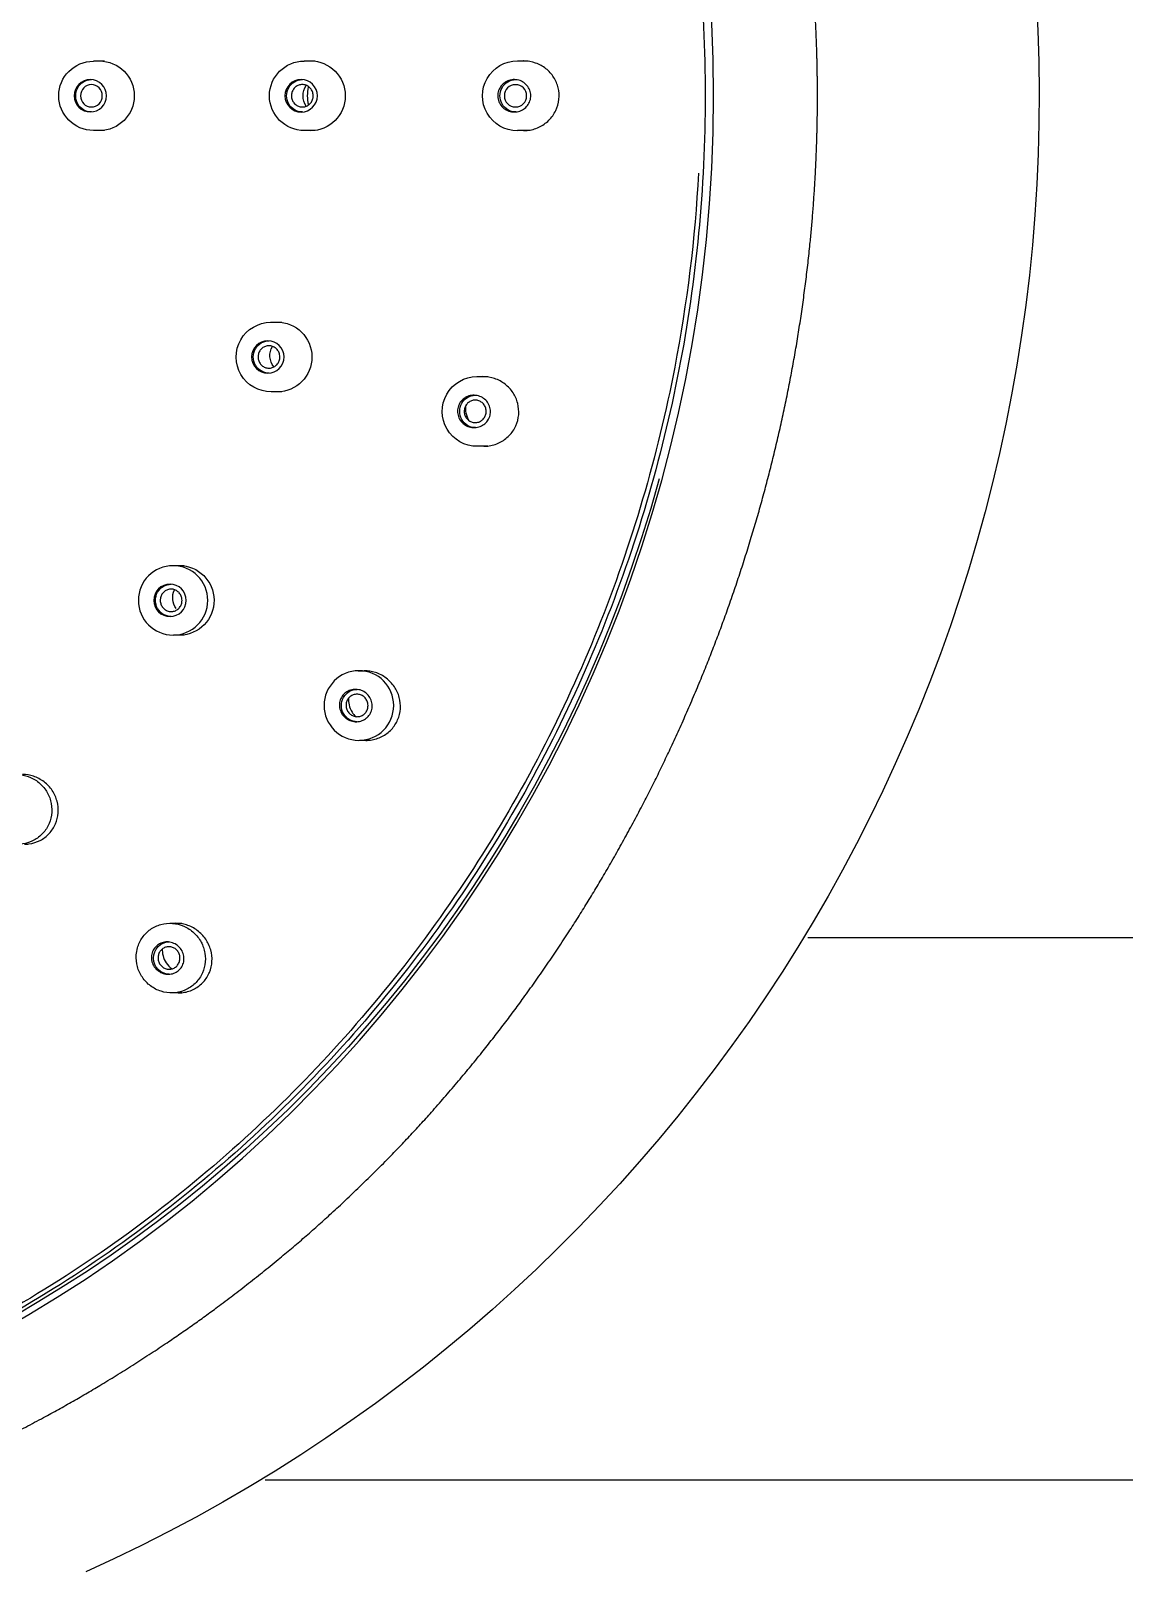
# Model space of a CAD drawing. Header units: centimetres. Extents: x -1797 to 2001, y -8788 to 1856.
# Drawn here: x -1283.68 to -1279.29, y -54.6 to -48.41 of the extents above; entities that cross this region are included whole.
import ezdxf

# ---------------------------------------------------------------- set-up
doc = ezdxf.new("R2010")
doc.units = ezdxf.units.CM
doc.header["$LTSCALE"] = 100
doc.header["$MEASUREMENT"] = 0
doc.layers.add('ID_Furniture-Fixed_02', color=145, linetype='Continuous')
doc.layers.add('WALL-03', color=2, linetype='Continuous')

# ---------------------------------------------------------------- blocks, each defined once
blk = doc.blocks.new('A$C5f37530c')
at = {"layer": 'ID_Furniture-Fixed_02'}
for p, q in [((-64.6126, -167.9881), (-64.6126, -168.0334)), ((-64.3326, -168.0334), (-64.3326, -167.9881)), ((-62.5851, -168.3067), (-62.5851, -168.3525)), ((-62.3051, -168.3525), (-62.3051, -168.31)), ((-61.1478, -168.2961), (-61.1478, -168.3433)), ((-60.8678, -168.3433), (-60.8678, -168.3024)), ((-63.5631, -168.7005), (-63.5631, -168.7455)), ((-63.2831, -168.7455), (-63.2831, -168.7023)), ((-58.91, -199.672), (-58.91, -168.6783)), ((-64.6126, -168.8353), (-64.6126, -168.8796)), ((-64.3326, -168.8796), (-64.3326, -168.8353)), ((-62.1626, -169.0528), (-62.1626, -169.0988)), ((-61.8826, -169.0988), (-61.8826, -169.0573)), ((-63.3444, -169.5288), (-63.3444, -169.5738)), ((-63.0644, -169.5738), (-63.0644, -169.5312)), ((-64.6126, -169.6918), (-64.6126, -169.7358)), ((-64.3326, -169.7358), (-64.3326, -169.6918)), ((-61.09, -170.8587), (-61.09, -199.672))]:
    blk.add_line(p, q, dxfattribs=at)
for centre, radius in [((-64.4726, -167.9759), 0.0649), ((-62.4451, -168.3084), 0.1393), ((-62.4451, -168.2961), 0.0651), ((-63.4231, -168.6892), 0.0652), ((-64.4726, -168.8231), 0.0653), ((-62.0226, -169.055), 0.1399), ((-64.4726, -169.6844), 0.0446)]:
    blk.add_circle(centre, radius, dxfattribs=at)
for centre, radius, start, end in [((-64.4673, -165.2906), 6.498, 199.51978, 335.76819), ((-64.4726, -167.9882), 0.1391, 0.00198, 179.94587), ((-64.4726, -168.0125), 0.1399, 179.98445, 180), ((-64.4726, -168.0125), 0.1399, 180, 359.96521), ((-62.4451, -168.3329), 0.1402, 178.9166, 180), ((-62.4451, -168.3329), 0.1402, 180, 358.8905), ((-62.4561, -168.3803), 0.0734, 53.49968, 115.65856), ((-63.4231, -168.7015), 0.1395, 359.61389, 179.63855), ((-64.4726, -168.8354), 0.1396, 359.98255, 179.96613), ((-63.4288, -168.7712), 0.0736, 51.68772, 120.2663), ((-63.4231, -168.7259), 0.1405, 179.43828, 180), ((-63.4231, -168.7259), 0.1405, 180, 359.38136), ((-64.4726, -168.9044), 0.0736, 55.79685, 124.52268), ((-64.4726, -168.8598), 0.1406, 180.01575, 359.93717), ((-63.2044, -169.53), 0.1401, 359.46039, 179.54697), ((-63.2157, -169.5797), 0.095, 58.59831, 99.04634), ((-64.4726, -169.6918), 0.1402, 359.95825, 179.9926)]:
    blk.add_arc(centre, radius, start, end, dxfattribs=at)
for centre, major_axis in [((-64.4726, -165.0029), (5.645, 0)), ((-64.4726, -167.9802), (0.045, 0))]:
    blk.add_ellipse(centre, major_axis=major_axis, ratio=0.970296, dxfattribs=at)
for centre, major_axis, start_param, end_param in [((-64.4726, -165.0302), (-5.6075, 0), 1.84886, 3.211658), ((-64.4726, -167.9802), (0.065, 0), 0, 3.141593), ((-62.4451, -168.3008), (0.065, 0), 0, 3.141593), ((-61.0078, -168.2926), (-0.065, 0), 3.141593, 6.283185), ((-63.4231, -168.6939), (0.065, 0), 0, 3.141593), ((-64.4726, -168.8279), (0.065, 0), 0, 3.141593), ((-64.4726, -169.0297), (-0.1861, 0), 4.525964, 4.903216), ((-64.4726, -169.0272), (0.1836, 0), 1.374727, 1.763072), ((-62.0226, -169.0481), (0.065, 0), 0, 3.141593), ((-63.2044, -169.5231), (0.065, 0), 0, 3.141593), ((-64.4726, -169.6851), (0.065, 0), 0, 3.141593)]:
    blk.add_ellipse(centre, major_axis=major_axis, ratio=0.970296, start_param=start_param, end_param=end_param, dxfattribs=at)
for points, degree, knots in [([(-64.4726, -170.4466), (-64.843, -170.4466), (-65.2071, -170.4115), (-65.7445, -170.3081), (-65.9221, -170.2651), (-66.2743, -170.1616), (-66.4493, -170.1009), (-66.9585, -169.8961), (-67.2805, -169.7289), (-67.8898, -169.334), (-68.1783, -169.1041), (-68.6955, -168.6022), (-68.9276, -168.3285), (-69.2349, -167.8827), (-69.3304, -167.7283), (-69.5033, -167.4143), (-69.5814, -167.254), (-69.7911, -166.7631), (-69.8987, -166.4203), (-70.0427, -165.718), (-70.0783, -165.3649), (-70.0787, -164.6555), (-70.0423, -164.2953), (-69.8993, -163.5979), (-69.7936, -163.2589), (-69.5831, -162.765), (-69.5038, -162.602), (-69.3302, -162.2867), (-69.236, -162.1343), (-68.9317, -161.692), (-68.7001, -161.4171), (-68.1771, -160.9091), (-67.8934, -160.6836), (-67.4381, -160.3882), (-67.2813, -160.2968), (-66.9571, -160.1285), (-66.789, -160.0513), (-66.2795, -159.8463), (-65.9301, -159.7434), (-65.212, -159.6039), (-64.8404, -159.5681), (-64.1088, -159.5678), (-63.7452, -159.6023), (-63.2032, -159.7065), (-63.023, -159.7503), (-62.6716, -159.8537), (-62.4994, -159.9134), (-61.9933, -160.1164), (-61.668, -160.2844), (-61.0538, -160.6819), (-60.7712, -160.9069), (-60.2539, -161.4079), (-60.017, -161.6875), (-59.6092, -162.2792), (-59.4368, -162.5916), (-59.2255, -163.0848), (-59.1628, -163.2544), (-59.0556, -163.5964), (-59.011, -163.7688), (-58.9037, -164.2902), (-58.8672, -164.6431), (-58.8664, -165.3604), (-58.9025, -165.7155), (-59.0088, -166.237), (-59.053, -166.4093), (-59.1592, -166.7507), (-59.2216, -166.9207), (-59.4325, -167.4156), (-59.6045, -167.7281), (-60.0104, -168.319), (-60.247, -168.5991), (-60.7641, -169.1017), (-61.0461, -169.3271), (-61.5046, -169.6255), (-61.664, -169.7185), (-61.9879, -169.8868), (-62.1532, -169.9628), (-62.6589, -170.1667), (-63.0104, -170.271), (-63.7358, -170.4115), (-64.1023, -170.4466), (-64.4726, -170.4466)], 3, [0, 0, 0, 0, 0.03125, 0.03125, 0.046875, 0.046875, 0.0625, 0.0625, 0.09375, 0.09375, 0.125, 0.125, 0.15625, 0.15625, 0.171875, 0.171875, 0.1875, 0.1875, 0.21875, 0.21875, 0.25, 0.25, 0.28125, 0.28125, 0.3125, 0.3125, 0.328125, 0.328125, 0.34375, 0.34375, 0.375, 0.375, 0.40625, 0.40625, 0.421875, 0.421875, 0.4375, 0.4375, 0.46875, 0.46875, 0.5, 0.5, 0.53125, 0.53125, 0.546875, 0.546875, 0.5625, 0.5625, 0.59375, 0.59375, 0.625, 0.625, 0.65625, 0.65625, 0.6875, 0.6875, 0.703125, 0.703125, 0.71875, 0.71875, 0.75, 0.75, 0.78125, 0.78125, 0.796875, 0.796875, 0.8125, 0.8125, 0.84375, 0.84375, 0.875, 0.875, 0.90625, 0.90625, 0.921875, 0.921875, 0.9375, 0.9375, 0.96875, 0.96875, 1, 1, 1, 1]), ([(-64.1622, -170.4197), (-63.8992, -170.4056), (-63.6394, -170.3736), (-63.2041, -170.2898), (-63.0269, -170.2469), (-62.6756, -170.1437), (-62.501, -170.0831), (-61.9932, -169.8789), (-61.6721, -169.7122), (-61.0643, -169.3182), (-60.7765, -169.0889), (-60.2607, -168.5883), (-60.0292, -168.3153), (-59.7226, -167.8707), (-59.6275, -167.7167), (-59.455, -167.4036), (-59.377, -167.2436), (-59.1679, -166.754), (-59.0606, -166.4121), (-58.917, -165.7116), (-58.8815, -165.3594), (-58.8811, -164.6518), (-58.9174, -164.2926), (-59.0599, -163.597), (-59.1655, -163.2589), (-59.3754, -162.7662), (-59.4545, -162.6036), (-59.6276, -162.2892), (-59.7216, -162.1371), (-60.0251, -161.696), (-60.2561, -161.4218), (-60.7777, -160.9151), (-61.0607, -160.6903), (-61.5148, -160.3956), (-61.6713, -160.3045), (-61.9946, -160.1365), (-62.1622, -160.0595), (-62.6704, -159.8551), (-63.0189, -159.7524), (-63.7352, -159.6133), (-64.1058, -159.5776), (-64.8355, -159.5774), (-65.1982, -159.6117), (-65.7387, -159.7157), (-65.9185, -159.7593), (-66.269, -159.8624), (-66.4407, -159.922), (-66.9455, -160.1245), (-67.27, -160.292), (-67.8827, -160.6885), (-68.1644, -160.9129), (-68.6805, -161.4127), (-68.9168, -161.6915), (-69.3235, -162.2817), (-69.4955, -162.5933), (-69.7062, -163.0852), (-69.7687, -163.2543), (-69.8757, -163.5955), (-69.9201, -163.7675), (-70.0271, -164.2875), (-70.0636, -164.6395), (-70.0643, -165.3549), (-70.0284, -165.7091), (-69.9223, -166.2293), (-69.8783, -166.4011), (-69.7723, -166.7417), (-69.7101, -166.9112), (-69.4998, -167.4048), (-69.3282, -167.7165), (-68.9233, -168.3058), (-68.6874, -168.5853), (-68.1715, -169.0865), (-67.8903, -169.3114), (-67.4329, -169.609), (-67.274, -169.7017), (-66.951, -169.8697), (-66.7861, -169.9455), (-66.3349, -170.1274), (-66.0417, -170.2191), (-65.7403, -170.2871)], 3, [0.0087958, 0.0087958, 0.0087958, 0.0087958, 0.03125, 0.03125, 0.046875, 0.046875, 0.0625, 0.0625, 0.09375, 0.09375, 0.125, 0.125, 0.15625, 0.15625, 0.171875, 0.171875, 0.1875, 0.1875, 0.21875, 0.21875, 0.25, 0.25, 0.28125, 0.28125, 0.3125, 0.3125, 0.328125, 0.328125, 0.34375, 0.34375, 0.375, 0.375, 0.40625, 0.40625, 0.421875, 0.421875, 0.4375, 0.4375, 0.46875, 0.46875, 0.5, 0.5, 0.53125, 0.53125, 0.546875, 0.546875, 0.5625, 0.5625, 0.59375, 0.59375, 0.625, 0.625, 0.65625, 0.65625, 0.6875, 0.6875, 0.703125, 0.703125, 0.71875, 0.71875, 0.75, 0.75, 0.78125, 0.78125, 0.796875, 0.796875, 0.8125, 0.8125, 0.84375, 0.84375, 0.875, 0.875, 0.90625, 0.90625, 0.921875, 0.921875, 0.9375, 0.9375, 0.9638021, 0.9638021, 0.9638021, 0.9638021]), ([(-64.4726, -170.8977), (-64.5321, -170.8977), (-64.6506, -170.8962), (-64.8278, -170.8894), (-65.0607, -170.8722), (-65.3539, -170.8357), (-65.6428, -170.7861), (-65.9346, -170.7211), (-66.2133, -170.6455), (-66.4993, -170.5533), (-66.7408, -170.4626), (-66.9613, -170.3701), (-67.1472, -170.2834), (-67.3015, -170.2066), (-67.4347, -170.136), (-67.5603, -170.0658), (-67.6884, -169.9898), (-67.8073, -169.9157), (-67.9317, -169.8338), (-68.0531, -169.7497), (-68.1706, -169.6636), (-68.2831, -169.5775), (-68.4013, -169.4816), (-68.5094, -169.3896), (-68.62, -169.2903), (-68.7205, -169.1954), (-68.8223, -169.0944), (-68.9268, -168.9853), (-69.0226, -168.8794), (-69.116, -168.7716), (-69.213, -168.653), (-69.2994, -168.5418), (-69.3877, -168.4223), (-69.464, -168.313), (-69.5433, -168.1952), (-69.6259, -168.0632), (-69.6959, -167.9469), (-69.7685, -167.8169), (-69.8511, -167.6641), (-69.9432, -167.473), (-70.0266, -167.2921), (-70.1324, -167.0236), (-70.2173, -166.7798), (-70.3069, -166.4674), (-70.3625, -166.2298), (-70.4224, -165.9135), (-70.4539, -165.6563), (-70.4808, -165.3526), (-70.4853, -165.0711), (-70.4807, -164.8109), (-70.4628, -164.5861), (-70.4449, -164.4267), (-70.4314, -164.3263), (-70.4251, -164.2829)], 5, [0, 0, 0, 0, 0, 0, 0.0078125, 0.015625, 0.0234375, 0.03125, 0.0390625, 0.046875, 0.0546875, 0.0625, 0.0703125, 0.0742188, 0.078125, 0.0820313, 0.0859375, 0.0898437, 0.09375, 0.0976562, 0.1015625, 0.1054688, 0.109375, 0.1132812, 0.1171875, 0.1210937, 0.125, 0.1289063, 0.1328125, 0.1367187, 0.140625, 0.1445312, 0.1484375, 0.1523438, 0.15625, 0.1601562, 0.1640625, 0.1679687, 0.171875, 0.1757813, 0.1796875, 0.1875, 0.1953125, 0.203125, 0.2109375, 0.21875, 0.2265625, 0.234375, 0.2421875, 0.25, 0.2578125, 0.265625, 0.2716116, 0.2716116, 0.2716116, 0.2716116, 0.2716116, 0.2716116]), ([(-58.5202, -164.2829), (-58.5139, -164.3263), (-58.5003, -164.4267), (-58.4824, -164.5861), (-58.4646, -164.8109), (-58.4599, -165.071), (-58.4644, -165.3528), (-58.4913, -165.656), (-58.523, -165.9139), (-58.5827, -166.2292), (-58.6385, -166.4685), (-58.7277, -166.7782), (-58.8134, -167.0261), (-58.9297, -167.3179), (-59.0341, -167.5451), (-59.1789, -167.8286), (-59.3157, -168.0619), (-59.484, -168.3228), (-59.6347, -168.5306), (-59.8307, -168.7787), (-60.0139, -168.9836), (-60.2276, -169.2027), (-60.4258, -169.3837), (-60.6641, -169.583), (-60.8858, -169.7478), (-61.1404, -169.9208), (-61.3767, -170.0635), (-61.6459, -170.211), (-61.8992, -170.333), (-62.1785, -170.4535), (-62.4454, -170.5527), (-62.7323, -170.6459), (-63.0104, -170.7208), (-63.3026, -170.7863), (-63.5912, -170.8356), (-63.8847, -170.8723), (-64.1174, -170.8893), (-64.2947, -170.8963), (-64.4131, -170.8977), (-64.4726, -170.8977)], 5, [0.7283886, 0.7283886, 0.7283886, 0.7283886, 0.7283886, 0.7283886, 0.734375, 0.7421875, 0.75, 0.7578125, 0.765625, 0.7734375, 0.78125, 0.7890625, 0.796875, 0.8046875, 0.8125, 0.8203125, 0.828125, 0.8359375, 0.84375, 0.8515625, 0.859375, 0.8671875, 0.875, 0.8828125, 0.890625, 0.8984375, 0.90625, 0.9140625, 0.921875, 0.9296875, 0.9375, 0.9453125, 0.953125, 0.9609375, 0.96875, 0.9765625, 0.984375, 0.9921875, 1, 1, 1, 1, 1, 1]), ([(-61.6145, -167.5449), (-61.5989, -167.5441), (-61.5828, -167.546), (-61.5677, -167.5505), (-61.5526, -167.5549), (-61.538, -167.5619), (-61.5252, -167.571), (-61.5123, -167.5801), (-61.5008, -167.5915), (-61.4916, -167.6042), (-61.4824, -167.617), (-61.4753, -167.6315), (-61.4709, -167.6465), (-61.4665, -167.6615), (-61.4647, -167.6775), (-61.4655, -167.693), (-61.4664, -167.7084), (-61.47, -167.7239), (-61.476, -167.7382), (-61.482, -167.7523), (-61.4906, -167.7656), (-61.5011, -167.777), (-61.5115, -167.7883), (-61.5241, -167.7979), (-61.5377, -167.8051), (-61.5514, -167.8123), (-61.5665, -167.8173), (-61.5819, -167.8196), (-61.5972, -167.8219), (-61.6133, -167.8216), (-61.6286, -167.8188), (-61.6441, -167.816), (-61.6593, -167.8105), (-61.673, -167.8028), (-61.6867, -167.7951), (-61.6993, -167.7849), (-61.7098, -167.7732), (-61.7203, -167.7614), (-61.7288, -167.7477), (-61.7348, -167.7332), (-61.7408, -167.7188), (-61.7443, -167.7031), (-61.7451, -167.6875), (-61.7459, -167.672), (-61.744, -167.6562), (-61.7395, -167.6414), (-61.7351, -167.6266), (-61.728, -167.6125), (-61.7188, -167.6001), (-61.7096, -167.5877), (-61.6982, -167.5768), (-61.6854, -167.5682), (-61.6726, -167.5596), (-61.6581, -167.5531), (-61.6431, -167.5492), (-61.6338, -167.5468), (-61.6242, -167.5454), (-61.6145, -167.5449)], 3, [0, 0, 0, 0, 0.053845, 0.053845, 0.053845, 0.107678, 0.107678, 0.107678, 0.161673, 0.161673, 0.161673, 0.215768, 0.215768, 0.215768, 0.269791, 0.269791, 0.269791, 0.323599, 0.323599, 0.323599, 0.377146, 0.377146, 0.377146, 0.430502, 0.430502, 0.430502, 0.48382, 0.48382, 0.48382, 0.537272, 0.537272, 0.537272, 0.590966, 0.590966, 0.590966, 0.644908, 0.644908, 0.644908, 0.698992, 0.698992, 0.698992, 0.753051, 0.753051, 0.753051, 0.806929, 0.806929, 0.806929, 0.860552, 0.860552, 0.860552, 0.913957, 0.913957, 0.913957, 0.967275, 0.967275, 0.967275, 1, 1, 1, 1]), ([(-61.4653, -167.7112), (-61.4653, -167.7173), (-61.4657, -167.7234), (-61.4665, -167.7294), (-61.4686, -167.7448), (-61.4733, -167.7602), (-61.4805, -167.774), (-61.4875, -167.7877), (-61.4971, -167.8003), (-61.5084, -167.8107), (-61.5196, -167.8211), (-61.5327, -167.8297), (-61.5468, -167.8358), (-61.5608, -167.8419), (-61.5762, -167.8456), (-61.5915, -167.8467), (-61.607, -167.8478), (-61.6229, -167.8463), (-61.638, -167.8423), (-61.6532, -167.8383), (-61.668, -167.8316), (-61.6811, -167.8228), (-61.6944, -167.8139), (-61.7063, -167.8027), (-61.716, -167.79), (-61.7257, -167.7772), (-61.7334, -167.7627), (-61.7383, -167.7475), (-61.7429, -167.7334), (-61.7453, -167.7185), (-61.7453, -167.7037)], 3, [0.2510586, 0.2510586, 0.2510586, 0.2510586, 0.2718174, 0.2718174, 0.2718174, 0.325643, 0.325643, 0.325643, 0.3788398, 0.3788398, 0.3788398, 0.4316392, 0.4316392, 0.4316392, 0.484444, 0.484444, 0.484444, 0.5376472, 0.5376472, 0.5376472, 0.5914663, 0.5914663, 0.5914663, 0.6458521, 0.6458521, 0.6458521, 0.7005055, 0.7005055, 0.7005055, 0.7511779, 0.7511779, 0.7511779, 0.7511779]), ([(-61.0206, -168.1605), (-61.0049, -168.1594), (-60.9888, -168.161), (-60.9736, -168.1652), (-60.9584, -168.1693), (-60.9436, -168.1761), (-60.9305, -168.185), (-60.9174, -168.194), (-60.9056, -168.2052), (-60.8961, -168.2179), (-60.8866, -168.2307), (-60.8791, -168.2452), (-60.8743, -168.2603), (-60.8696, -168.2754), (-60.8673, -168.2914), (-60.8679, -168.3072), (-60.8684, -168.3228), (-60.8717, -168.3385), (-60.8775, -168.3529), (-60.8832, -168.3673), (-60.8915, -168.3808), (-60.9017, -168.3923), (-60.9118, -168.4038), (-60.9241, -168.4137), (-60.9376, -168.4211), (-60.951, -168.4286), (-60.9659, -168.4338), (-60.9811, -168.4363), (-60.9964, -168.4389), (-61.0124, -168.4389), (-61.0277, -168.4364), (-61.0432, -168.4338), (-61.0585, -168.4286), (-61.0723, -168.4211), (-61.0863, -168.4136), (-61.0992, -168.4036), (-61.1099, -168.392), (-61.1207, -168.3803), (-61.1297, -168.3666), (-61.136, -168.3521), (-61.1424, -168.3376), (-61.1463, -168.3218), (-61.1474, -168.3061), (-61.1486, -168.2904), (-61.147, -168.2744), (-61.1428, -168.2594), (-61.1387, -168.2445), (-61.1319, -168.2301), (-61.1229, -168.2175), (-61.1141, -168.205), (-61.1029, -168.1938), (-61.0903, -168.185), (-61.0777, -168.1762), (-61.0634, -168.1694), (-61.0486, -168.1653), (-61.0395, -168.1628), (-61.0301, -168.1611), (-61.0206, -168.1605)], 3, [0, 0, 0, 0, 0.05392, 0.05392, 0.05392, 0.10782, 0.10782, 0.10782, 0.162024, 0.162024, 0.162024, 0.216438, 0.216438, 0.216438, 0.27075, 0.27075, 0.27075, 0.324684, 0.324684, 0.324684, 0.378133, 0.378133, 0.378133, 0.431211, 0.431211, 0.431211, 0.4842, 0.4842, 0.4842, 0.537417, 0.537417, 0.537417, 0.591076, 0.591076, 0.591076, 0.645193, 0.645193, 0.645193, 0.699586, 0.699586, 0.699586, 0.753948, 0.753948, 0.753948, 0.807991, 0.807991, 0.807991, 0.861574, 0.861574, 0.861574, 0.914756, 0.914756, 0.914756, 0.967766, 0.967766, 0.967766, 1, 1, 1, 1]), ([(-62.4451, -168.3444), (-62.4401, -168.3444), (-62.435, -168.3436), (-62.4303, -168.342), (-62.4255, -168.3404), (-62.421, -168.338), (-62.4171, -168.3349), (-62.4132, -168.3319), (-62.4097, -168.3281), (-62.4071, -168.324), (-62.4044, -168.3199), (-62.4024, -168.3153), (-62.4013, -168.3105), (-62.4002, -168.3057), (-62.3999, -168.3007), (-62.4005, -168.2959), (-62.401, -168.291), (-62.4025, -168.2861), (-62.4047, -168.2817), (-62.4069, -168.2773), (-62.4099, -168.2732), (-62.4135, -168.2697), (-62.4171, -168.2662), (-62.4213, -168.2633), (-62.4259, -168.2612), (-62.4305, -168.2591), (-62.4355, -168.2577), (-62.4405, -168.2572), (-62.4455, -168.2566), (-62.4507, -168.2569), (-62.4556, -168.2581), (-62.4605, -168.2592), (-62.4652, -168.2611), (-62.4695, -168.2637), (-62.4737, -168.2664), (-62.4775, -168.2697), (-62.4806, -168.2736), (-62.4838, -168.2774), (-62.4862, -168.2818), (-62.4878, -168.2864), (-62.4895, -168.2911), (-62.4903, -168.296), (-62.4902, -168.3009), (-62.4902, -168.3058), (-62.4893, -168.3108), (-62.4876, -168.3154), (-62.4859, -168.32), (-62.4833, -168.3244), (-62.4801, -168.3282), (-62.477, -168.332), (-62.473, -168.3354), (-62.4687, -168.3379), (-62.4644, -168.3405), (-62.4596, -168.3424), (-62.4547, -168.3434), (-62.4515, -168.3441), (-62.4483, -168.3444), (-62.4451, -168.3444)], 3, [0, 0, 0, 0, 0.053475, 0.053475, 0.053475, 0.106952, 0.106952, 0.106952, 0.16035, 0.16035, 0.16035, 0.213807, 0.213807, 0.213807, 0.267447, 0.267447, 0.267447, 0.321331, 0.321331, 0.321331, 0.375307, 0.375307, 0.375307, 0.429256, 0.429256, 0.429256, 0.483088, 0.483088, 0.483088, 0.536751, 0.536751, 0.536751, 0.590266, 0.590266, 0.590266, 0.643732, 0.643732, 0.643732, 0.697292, 0.697292, 0.697292, 0.750933, 0.750933, 0.750933, 0.804673, 0.804673, 0.804673, 0.858521, 0.858521, 0.858521, 0.912422, 0.912422, 0.912422, 0.96629, 0.96629, 0.96629, 1, 1, 1, 1]), ([(-61.0078, -168.2215), (-61.015, -168.2212), (-61.0223, -168.2222), (-61.0291, -168.2243), (-61.0359, -168.2265), (-61.0424, -168.2298), (-61.0481, -168.2342), (-61.0537, -168.2384), (-61.0587, -168.2437), (-61.0626, -168.2497), (-61.0664, -168.2556), (-61.0693, -168.2622), (-61.0709, -168.2691), (-61.0726, -168.276), (-61.0732, -168.2833), (-61.0725, -168.2905), (-61.0719, -168.2977), (-61.07, -168.305), (-61.067, -168.3117), (-61.064, -168.3185), (-61.0598, -168.3249), (-61.0548, -168.3304), (-61.0496, -168.3359), (-61.0435, -168.3407), (-61.0369, -168.3443), (-61.0302, -168.3479), (-61.0229, -168.3503), (-61.0155, -168.3515), (-61.0081, -168.3526), (-61.0005, -168.3525), (-60.9932, -168.3511), (-60.9861, -168.3497), (-60.9792, -168.347), (-60.973, -168.3433), (-60.9669, -168.3396), (-60.9614, -168.3349), (-60.9569, -168.3294), (-60.9525, -168.3239), (-60.949, -168.3176), (-60.9466, -168.311), (-60.9442, -168.3043), (-60.9429, -168.2971), (-60.9428, -168.29), (-60.9427, -168.2827), (-60.9439, -168.2754), (-60.9461, -168.2685), (-60.9484, -168.2614), (-60.9519, -168.2547), (-60.9564, -168.2487), (-60.9609, -168.2427), (-60.9665, -168.2373), (-60.9727, -168.2331), (-60.9789, -168.2288), (-60.986, -168.2256), (-60.9933, -168.2236), (-60.998, -168.2224), (-61.0029, -168.2216), (-61.0078, -168.2215)], 3, [0, 0, 0, 0, 0.05291, 0.05291, 0.05291, 0.105865, 0.105865, 0.105865, 0.158212, 0.158212, 0.158212, 0.21028, 0.21028, 0.21028, 0.262759, 0.262759, 0.262759, 0.316165, 0.316165, 0.316165, 0.370648, 0.370648, 0.370648, 0.425906, 0.425906, 0.425906, 0.481272, 0.481272, 0.481272, 0.535993, 0.535993, 0.535993, 0.5896, 0.5896, 0.5896, 0.642153, 0.642153, 0.642153, 0.694185, 0.694185, 0.694185, 0.746433, 0.746433, 0.746433, 0.799523, 0.799523, 0.799523, 0.853725, 0.853725, 0.853725, 0.908838, 0.908838, 0.908838, 0.964248, 0.964248, 0.964248, 1, 1, 1, 1]), ([(-61.0078, -168.3361), (-61.0028, -168.3361), (-60.9977, -168.3353), (-60.993, -168.3337), (-60.9882, -168.3321), (-60.9837, -168.3297), (-60.9798, -168.3266), (-60.9758, -168.3236), (-60.9724, -168.3199), (-60.9698, -168.3158), (-60.9671, -168.3117), (-60.9652, -168.3071), (-60.9641, -168.3024), (-60.963, -168.2977), (-60.9627, -168.2927), (-60.9632, -168.2879), (-60.9638, -168.283), (-60.9652, -168.2782), (-60.9674, -168.2737), (-60.9695, -168.2693), (-60.9726, -168.2651), (-60.9761, -168.2615), (-60.9798, -168.258), (-60.9841, -168.2549), (-60.9887, -168.2527), (-60.9933, -168.2505), (-60.9984, -168.2491), (-61.0036, -168.2485), (-61.0086, -168.2479), (-61.0139, -168.2482), (-61.0189, -168.2493), (-61.0238, -168.2504), (-61.0286, -168.2523), (-61.0329, -168.255), (-61.0371, -168.2576), (-61.0409, -168.2609), (-61.044, -168.2647), (-61.0471, -168.2685), (-61.0495, -168.2729), (-61.0511, -168.2775), (-61.0527, -168.282), (-61.0536, -168.287), (-61.0535, -168.2918), (-61.0535, -168.2967), (-61.0526, -168.3017), (-61.0509, -168.3063), (-61.0492, -168.3109), (-61.0467, -168.3154), (-61.0435, -168.3193), (-61.0403, -168.3232), (-61.0364, -168.3266), (-61.032, -168.3292), (-61.0276, -168.3319), (-61.0227, -168.3339), (-61.0177, -168.335), (-61.0145, -168.3357), (-61.0111, -168.3361), (-61.0078, -168.3361)], 3, [0, 0, 0, 0, 0.053171, 0.053171, 0.053171, 0.106382, 0.106382, 0.106382, 0.159261, 0.159261, 0.159261, 0.211934, 0.211934, 0.211934, 0.264853, 0.264853, 0.264853, 0.31836, 0.31836, 0.31836, 0.372555, 0.372555, 0.372555, 0.427255, 0.427255, 0.427255, 0.482, 0.482, 0.482, 0.536281, 0.536281, 0.536281, 0.58987, 0.58987, 0.58987, 0.642832, 0.642832, 0.642832, 0.695503, 0.695503, 0.695503, 0.748354, 0.748354, 0.748354, 0.801795, 0.801795, 0.801795, 0.855857, 0.855857, 0.855857, 0.910384, 0.910384, 0.910384, 0.965057, 0.965057, 0.965057, 1, 1, 1, 1]), ([(-61.0451, -168.2652), (-61.0409, -168.265), (-61.0368, -168.2651), (-61.0327, -168.2654), (-61.0223, -168.2663), (-61.0119, -168.269), (-61.0023, -168.2733), (-60.9926, -168.2776), (-60.9835, -168.2837), (-60.9756, -168.291), (-60.9714, -168.2949), (-60.9675, -168.2993), (-60.964, -168.304)], 3, [0.7829759, 0.7829759, 0.7829759, 0.7829759, 0.803925, 0.803925, 0.803925, 0.8573773, 0.8573773, 0.8573773, 0.9114796, 0.9114796, 0.9114796, 0.9407936, 0.9407936, 0.9407936, 0.9407936]), ([(-60.8678, -168.3291), (-60.8678, -168.3358), (-60.8683, -168.3425), (-60.8692, -168.349), (-60.8715, -168.3647), (-60.8765, -168.3801), (-60.8838, -168.394), (-60.8911, -168.4076), (-60.9008, -168.42), (-60.9121, -168.4303), (-60.9233, -168.4405), (-60.9364, -168.4488), (-60.9504, -168.4546), (-60.9644, -168.4604), (-60.9795, -168.4639), (-60.9947, -168.4648), (-61.0101, -168.4656), (-61.0258, -168.4639), (-61.0408, -168.4597), (-61.056, -168.4555), (-61.0707, -168.4485), (-61.0838, -168.4396), (-61.0972, -168.4304), (-61.1092, -168.4188), (-61.1188, -168.4058), (-61.1286, -168.3927), (-61.1362, -168.3777), (-61.1411, -168.3622), (-61.1455, -168.3482), (-61.1478, -168.3335), (-61.1478, -168.3189)], 3, [0.2518142, 0.2518142, 0.2518142, 0.2518142, 0.2745065, 0.2745065, 0.2745065, 0.328431, 0.328431, 0.328431, 0.3811774, 0.3811774, 0.3811774, 0.4331977, 0.4331977, 0.4331977, 0.4852566, 0.4852566, 0.4852566, 0.5380749, 0.5380749, 0.5380749, 0.5920351, 0.5920351, 0.5920351, 0.6470259, 0.6470259, 0.6470259, 0.702477, 0.702477, 0.702477, 0.7520116, 0.7520116, 0.7520116, 0.7520116]), ([(-63.4231, -168.7375), (-63.4181, -168.7375), (-63.413, -168.7367), (-63.4082, -168.735), (-63.4035, -168.7334), (-63.399, -168.731), (-63.3951, -168.728), (-63.3911, -168.7249), (-63.3877, -168.7212), (-63.385, -168.717), (-63.3823, -168.7129), (-63.3804, -168.7082), (-63.3793, -168.7034), (-63.3782, -168.6987), (-63.3779, -168.6936), (-63.3785, -168.6888), (-63.379, -168.6839), (-63.3805, -168.679), (-63.3827, -168.6746), (-63.3849, -168.6702), (-63.3879, -168.6661), (-63.3915, -168.6626), (-63.3951, -168.6592), (-63.3994, -168.6563), (-63.4039, -168.6542), (-63.4085, -168.6521), (-63.4135, -168.6507), (-63.4185, -168.6502), (-63.4235, -168.6497), (-63.4287, -168.65), (-63.4336, -168.6511), (-63.4385, -168.6522), (-63.4432, -168.6542), (-63.4475, -168.6568), (-63.4517, -168.6595), (-63.4555, -168.6628), (-63.4586, -168.6667), (-63.4617, -168.6705), (-63.4642, -168.6749), (-63.4658, -168.6796), (-63.4674, -168.6842), (-63.4682, -168.6891), (-63.4682, -168.694), (-63.4681, -168.6989), (-63.4672, -168.7039), (-63.4655, -168.7085), (-63.4638, -168.7131), (-63.4612, -168.7175), (-63.458, -168.7214), (-63.4548, -168.7252), (-63.4509, -168.7285), (-63.4466, -168.7311), (-63.4423, -168.7336), (-63.4374, -168.7355), (-63.4325, -168.7365), (-63.4294, -168.7372), (-63.4263, -168.7375), (-63.4231, -168.7375)], 3, [0, 0, 0, 0, 0.053537, 0.053537, 0.053537, 0.107062, 0.107062, 0.107062, 0.160575, 0.160575, 0.160575, 0.214264, 0.214264, 0.214264, 0.26806, 0.26806, 0.26806, 0.321945, 0.321945, 0.321945, 0.375855, 0.375855, 0.375855, 0.4297, 0.4297, 0.4297, 0.483425, 0.483425, 0.483425, 0.537041, 0.537041, 0.537041, 0.590612, 0.590612, 0.590612, 0.644113, 0.644113, 0.644113, 0.697646, 0.697646, 0.697646, 0.751306, 0.751306, 0.751306, 0.805116, 0.805116, 0.805116, 0.859038, 0.859038, 0.859038, 0.912994, 0.912994, 0.912994, 0.966891, 0.966891, 0.966891, 1, 1, 1, 1]), ([(-64.4726, -168.8716), (-64.4676, -168.8716), (-64.4625, -168.8707), (-64.4578, -168.8691), (-64.453, -168.8675), (-64.4485, -168.8651), (-64.4446, -168.862), (-64.4407, -168.859), (-64.4372, -168.8552), (-64.4346, -168.8511), (-64.4319, -168.847), (-64.4299, -168.8423), (-64.4288, -168.8375), (-64.4276, -168.8328), (-64.4273, -168.8277), (-64.4279, -168.8229), (-64.4285, -168.818), (-64.4299, -168.8131), (-64.4321, -168.8087), (-64.4343, -168.8043), (-64.4373, -168.8002), (-64.4409, -168.7967), (-64.4445, -168.7932), (-64.4488, -168.7903), (-64.4533, -168.7882), (-64.4579, -168.7861), (-64.4629, -168.7847), (-64.4679, -168.7842), (-64.4729, -168.7837), (-64.4781, -168.784), (-64.4829, -168.7851), (-64.4878, -168.7863), (-64.4926, -168.7882), (-64.4968, -168.7908), (-64.501, -168.7935), (-64.5049, -168.7968), (-64.508, -168.8007), (-64.5111, -168.8045), (-64.5136, -168.8089), (-64.5152, -168.8135), (-64.5168, -168.8182), (-64.5177, -168.8232), (-64.5176, -168.8281), (-64.5176, -168.833), (-64.5167, -168.838), (-64.515, -168.8426), (-64.5133, -168.8472), (-64.5107, -168.8516), (-64.5075, -168.8555), (-64.5043, -168.8593), (-64.5004, -168.8626), (-64.4961, -168.8652), (-64.4918, -168.8677), (-64.487, -168.8696), (-64.482, -168.8706), (-64.479, -168.8712), (-64.4758, -168.8716), (-64.4726, -168.8716)], 3, [0, 0, 0, 0, 0.053441, 0.053441, 0.053441, 0.106891, 0.106891, 0.106891, 0.160464, 0.160464, 0.160464, 0.214154, 0.214154, 0.214154, 0.267977, 0.267977, 0.267977, 0.321882, 0.321882, 0.321882, 0.375788, 0.375788, 0.375788, 0.429636, 0.429636, 0.429636, 0.483344, 0.483344, 0.483344, 0.536854, 0.536854, 0.536854, 0.590276, 0.590276, 0.590276, 0.643742, 0.643742, 0.643742, 0.697361, 0.697361, 0.697361, 0.751183, 0.751183, 0.751183, 0.805184, 0.805184, 0.805184, 0.859205, 0.859205, 0.859205, 0.913061, 0.913061, 0.913061, 0.966712, 0.966712, 0.966712, 1, 1, 1, 1]), ([(-61.9729, -169.0863), (-61.9682, -169.0808), (-61.9645, -169.0744), (-61.9619, -169.0676), (-61.9593, -169.0608), (-61.9579, -169.0535), (-61.9577, -169.0463), (-61.9574, -169.0389), (-61.9585, -169.0314), (-61.9606, -169.0243), (-61.9629, -169.0172), (-61.9663, -169.0103), (-61.9708, -169.0042), (-61.9752, -168.9981), (-61.9808, -168.9926), (-61.9871, -168.9883), (-61.9933, -168.9841), (-62.0003, -168.9808), (-62.0076, -168.9789), (-62.0147, -168.977), (-62.0223, -168.9763), (-62.0297, -168.977), (-62.0369, -168.9776), (-62.0441, -168.9795), (-62.0506, -168.9825), (-62.0571, -168.9854), (-62.0631, -168.9896), (-62.0682, -168.9945), (-62.0733, -168.9995), (-62.0776, -169.0053), (-62.0807, -169.0117), (-62.084, -169.0181), (-62.0861, -169.0251), (-62.087, -169.0322), (-62.088, -169.0395), (-62.0878, -169.047), (-62.0863, -169.0542), (-62.0849, -169.0615), (-62.0821, -169.0687), (-62.0784, -169.0752), (-62.0745, -169.0817), (-62.0696, -169.0877), (-62.0638, -169.0926), (-62.0581, -169.0975), (-62.0514, -169.1015), (-62.0443, -169.1042), (-62.0374, -169.1069), (-62.0299, -169.1084), (-62.0224, -169.1085), (-62.0188, -169.1086), (-62.0152, -169.1084), (-62.0117, -169.1079), (-62.0047, -169.1068), (-61.9978, -169.1046), (-61.9915, -169.1013), (-61.9852, -169.098), (-61.9795, -169.0935), (-61.9747, -169.0883), (-61.9741, -169.0877), (-61.9735, -169.087), (-61.9729, -169.0863)], 3, [0, 0, 0, 0, 0.053168, 0.053168, 0.053168, 0.106283, 0.106283, 0.106283, 0.160205, 0.160205, 0.160205, 0.215143, 0.215143, 0.215143, 0.270562, 0.270562, 0.270562, 0.3257, 0.3257, 0.3257, 0.37992, 0.37992, 0.37992, 0.433016, 0.433016, 0.433016, 0.485287, 0.485287, 0.485287, 0.537362, 0.537362, 0.537362, 0.589927, 0.589927, 0.589927, 0.643464, 0.643464, 0.643464, 0.69807, 0.69807, 0.69807, 0.753389, 0.753389, 0.753389, 0.808723, 0.808723, 0.808723, 0.863327, 0.863327, 0.863327, 0.889352, 0.889352, 0.889352, 0.941446, 0.941446, 0.941446, 0.993547, 0.993547, 0.993547, 1, 1, 1, 1]), ([(-62.0226, -169.0917), (-62.0176, -169.0917), (-62.0126, -169.0909), (-62.0079, -169.0893), (-62.0031, -169.0877), (-61.9986, -169.0853), (-61.9947, -169.0823), (-61.9909, -169.0793), (-61.9874, -169.0756), (-61.9848, -169.0716), (-61.9821, -169.0675), (-61.9801, -169.0629), (-61.979, -169.0582), (-61.9778, -169.0534), (-61.9775, -169.0484), (-61.978, -169.0435), (-61.9786, -169.0386), (-61.98, -169.0337), (-61.9821, -169.0292), (-61.9843, -169.0246), (-61.9873, -169.0204), (-61.991, -169.0168), (-61.9946, -169.0133), (-61.9989, -169.0102), (-62.0035, -169.008), (-62.0081, -169.0058), (-62.0132, -169.0044), (-62.0182, -169.0038), (-62.0233, -169.0033), (-62.0285, -169.0035), (-62.0334, -169.0046), (-62.0383, -169.0057), (-62.0431, -169.0076), (-62.0473, -169.0102), (-62.0515, -169.0128), (-62.0553, -169.0162), (-62.0584, -169.02), (-62.0615, -169.0238), (-62.064, -169.0281), (-62.0656, -169.0327), (-62.0672, -169.0373), (-62.0681, -169.0423), (-62.0681, -169.0471), (-62.0681, -169.0521), (-62.0672, -169.0571), (-62.0655, -169.0617), (-62.0639, -169.0664), (-62.0613, -169.0709), (-62.0582, -169.0748), (-62.055, -169.0787), (-62.051, -169.0822), (-62.0467, -169.0849), (-62.0423, -169.0875), (-62.0374, -169.0895), (-62.0324, -169.0906), (-62.0292, -169.0913), (-62.0259, -169.0917), (-62.0226, -169.0917)], 3, [0, 0, 0, 0, 0.052856, 0.052856, 0.052856, 0.105724, 0.105724, 0.105724, 0.158377, 0.158377, 0.158377, 0.211216, 0.211216, 0.211216, 0.264634, 0.264634, 0.264634, 0.318789, 0.318789, 0.318789, 0.373412, 0.373412, 0.373412, 0.42811, 0.42811, 0.42811, 0.482459, 0.482459, 0.482459, 0.536176, 0.536176, 0.536176, 0.589267, 0.589267, 0.589267, 0.642034, 0.642034, 0.642034, 0.694929, 0.694929, 0.694929, 0.748188, 0.748188, 0.748188, 0.802012, 0.802012, 0.802012, 0.85639, 0.85639, 0.85639, 0.911047, 0.911047, 0.911047, 0.965559, 0.965559, 0.965559, 1, 1, 1, 1]), ([(-62.0523, -169.0139), (-62.0434, -169.0132), (-62.0343, -169.0139), (-62.0256, -169.0158), (-62.0154, -169.018), (-62.0053, -169.0221), (-61.9963, -169.0276), (-61.9894, -169.0318), (-61.983, -169.0369), (-61.9774, -169.0428)], 3, [0.7588194, 0.7588194, 0.7588194, 0.7588194, 0.8038922, 0.8038922, 0.8038922, 0.8572069, 0.8572069, 0.8572069, 0.8981402, 0.8981402, 0.8981402, 0.8981402]), ([(-61.8826, -169.0834), (-61.8826, -169.0895), (-61.883, -169.0957), (-61.8838, -169.1018), (-61.8859, -169.1178), (-61.8908, -169.1336), (-61.8981, -169.1479), (-61.9053, -169.1619), (-61.915, -169.1749), (-61.9265, -169.1856), (-61.9378, -169.1961), (-61.9511, -169.2047), (-61.9652, -169.2108), (-61.9792, -169.2169), (-61.9944, -169.2205), (-62.0096, -169.2216), (-62.0249, -169.2226), (-62.0405, -169.2211), (-62.0553, -169.2171), (-62.0704, -169.213), (-62.0849, -169.2064), (-62.0979, -169.1976), (-62.1112, -169.1887), (-62.1231, -169.1774), (-62.1328, -169.1647), (-62.1426, -169.1517), (-62.1503, -169.1369), (-62.1554, -169.1215), (-62.1602, -169.1069), (-62.1626, -169.0915), (-62.1626, -169.0762)], 3, [0.2515504, 0.2515504, 0.2515504, 0.2515504, 0.2723604, 0.2723604, 0.2723604, 0.3271947, 0.3271947, 0.3271947, 0.3808834, 0.3808834, 0.3808834, 0.4334316, 0.4334316, 0.4334316, 0.485382, 0.485382, 0.485382, 0.5375272, 0.5375272, 0.5375272, 0.5905489, 0.5905489, 0.5905489, 0.6447414, 0.6447414, 0.6447414, 0.6998895, 0.6998895, 0.6998895, 0.7517403, 0.7517403, 0.7517403, 0.7517403]), ([(-63.1668, -169.5721), (-63.1609, -169.5679), (-63.1556, -169.5626), (-63.1515, -169.5567), (-63.1473, -169.5508), (-63.1441, -169.544), (-63.142, -169.5371), (-63.14, -169.53), (-63.1391, -169.5225), (-63.1395, -169.5151), (-63.1399, -169.5076), (-63.1415, -169.5), (-63.1444, -169.4931), (-63.1472, -169.486), (-63.1513, -169.4794), (-63.1563, -169.4737), (-63.1613, -169.468), (-63.1673, -169.4632), (-63.1739, -169.4595), (-63.1804, -169.4559), (-63.1876, -169.4534), (-63.195, -169.4522), (-63.2021, -169.4511), (-63.2096, -169.4511), (-63.2167, -169.4524), (-63.2238, -169.4537), (-63.2306, -169.4563), (-63.2368, -169.4598), (-63.243, -169.4633), (-63.2487, -169.468), (-63.2533, -169.4734), (-63.258, -169.4788), (-63.2619, -169.4851), (-63.2646, -169.4917), (-63.2673, -169.4985), (-63.2689, -169.5059), (-63.2693, -169.5132), (-63.2697, -169.5206), (-63.2688, -169.5283), (-63.2668, -169.5354), (-63.2647, -169.5427), (-63.2613, -169.5497), (-63.2569, -169.5559), (-63.2526, -169.5621), (-63.2471, -169.5676), (-63.2409, -169.572), (-63.2347, -169.5763), (-63.2278, -169.5796), (-63.2206, -169.5815), (-63.2171, -169.5825), (-63.2136, -169.5832), (-63.21, -169.5835), (-63.2029, -169.5842), (-63.1956, -169.5837), (-63.1887, -169.5821), (-63.1817, -169.5804), (-63.175, -169.5775), (-63.1691, -169.5736), (-63.1683, -169.5732), (-63.1676, -169.5727), (-63.1668, -169.5721)], 3, [0, 0, 0, 0, 0.053168, 0.053168, 0.053168, 0.106282, 0.106282, 0.106282, 0.160205, 0.160205, 0.160205, 0.215143, 0.215143, 0.215143, 0.270563, 0.270563, 0.270563, 0.325701, 0.325701, 0.325701, 0.37992, 0.37992, 0.37992, 0.433016, 0.433016, 0.433016, 0.485286, 0.485286, 0.485286, 0.537361, 0.537361, 0.537361, 0.589927, 0.589927, 0.589927, 0.643465, 0.643465, 0.643465, 0.698071, 0.698071, 0.698071, 0.75339, 0.75339, 0.75339, 0.808723, 0.808723, 0.808723, 0.863327, 0.863327, 0.863327, 0.889352, 0.889352, 0.889352, 0.941447, 0.941447, 0.941447, 0.993547, 0.993547, 0.993547, 1, 1, 1, 1]), ([(-63.2044, -169.5667), (-63.1994, -169.5667), (-63.1944, -169.5659), (-63.1897, -169.5643), (-63.185, -169.5627), (-63.1805, -169.5603), (-63.1766, -169.5573), (-63.1727, -169.5543), (-63.1692, -169.5506), (-63.1666, -169.5465), (-63.1639, -169.5423), (-63.1619, -169.5377), (-63.1607, -169.5329), (-63.1596, -169.5281), (-63.1593, -169.5231), (-63.1598, -169.5181), (-63.1603, -169.5132), (-63.1617, -169.5083), (-63.1639, -169.5037), (-63.1661, -169.4992), (-63.1692, -169.495), (-63.1728, -169.4914), (-63.1764, -169.4879), (-63.1807, -169.4849), (-63.1853, -169.4827), (-63.1899, -169.4806), (-63.1949, -169.4791), (-63.1999, -169.4786), (-63.2049, -169.4781), (-63.2101, -169.4784), (-63.215, -169.4795), (-63.2199, -169.4806), (-63.2246, -169.4825), (-63.2288, -169.4851), (-63.233, -169.4877), (-63.2368, -169.4911), (-63.2399, -169.4949), (-63.243, -169.4987), (-63.2455, -169.5031), (-63.2471, -169.5077), (-63.2487, -169.5123), (-63.2496, -169.5173), (-63.2496, -169.5222), (-63.2496, -169.5272), (-63.2488, -169.5322), (-63.2471, -169.5369), (-63.2454, -169.5416), (-63.2428, -169.5461), (-63.2396, -169.5501), (-63.2364, -169.554), (-63.2324, -169.5574), (-63.2281, -169.5601), (-63.2237, -169.5627), (-63.2189, -169.5646), (-63.2139, -169.5657), (-63.2108, -169.5663), (-63.2076, -169.5667), (-63.2044, -169.5667)], 3, [0, 0, 0, 0, 0.052815, 0.052815, 0.052815, 0.105617, 0.105617, 0.105617, 0.158458, 0.158458, 0.158458, 0.211821, 0.211821, 0.211821, 0.265778, 0.265778, 0.265778, 0.32025, 0.32025, 0.32025, 0.374919, 0.374919, 0.374919, 0.429356, 0.429356, 0.429356, 0.483241, 0.483241, 0.483241, 0.536524, 0.536524, 0.536524, 0.589435, 0.589435, 0.589435, 0.64222, 0.64222, 0.64222, 0.695283, 0.695283, 0.695283, 0.748926, 0.748926, 0.748926, 0.803198, 0.803198, 0.803198, 0.85787, 0.85787, 0.85787, 0.912533, 0.912533, 0.912533, 0.966745, 0.966745, 0.966745, 1, 1, 1, 1]), ([(-63.0644, -169.5567), (-63.0644, -169.5622), (-63.0647, -169.5676), (-63.0653, -169.573), (-63.0672, -169.5892), (-63.0718, -169.6053), (-63.079, -169.6199), (-63.0861, -169.6343), (-63.0958, -169.6477), (-63.1073, -169.6589), (-63.1186, -169.6699), (-63.132, -169.679), (-63.1463, -169.6854), (-63.1603, -169.6918), (-63.1757, -169.6958), (-63.191, -169.6971), (-63.2063, -169.6984), (-63.222, -169.697), (-63.2368, -169.6932), (-63.2517, -169.6894), (-63.2662, -169.683), (-63.2791, -169.6745), (-63.2922, -169.6659), (-63.3041, -169.6549), (-63.3137, -169.6425), (-63.3236, -169.6298), (-63.3314, -169.6153), (-63.3366, -169.6001), (-63.3417, -169.585), (-63.3444, -169.5688), (-63.3444, -169.5529)], 3, [0.2509235, 0.2509235, 0.2509235, 0.2509235, 0.2692771, 0.2692771, 0.2692771, 0.3246498, 0.3246498, 0.3246498, 0.3792645, 0.3792645, 0.3792645, 0.4326818, 0.4326818, 0.4326818, 0.4850381, 0.4850381, 0.4850381, 0.5369623, 0.5369623, 0.5369623, 0.5892523, 0.5892523, 0.5892523, 0.6425232, 0.6425232, 0.6425232, 0.6969612, 0.6969612, 0.6969612, 0.751068, 0.751068, 0.751068, 0.751068]), ([(-64.4726, -169.6131), (-64.4798, -169.6131), (-64.4871, -169.6143), (-64.4938, -169.6167), (-64.5006, -169.6191), (-64.507, -169.6226), (-64.5126, -169.6271), (-64.5183, -169.6316), (-64.5232, -169.6371), (-64.5271, -169.6432), (-64.5311, -169.6494), (-64.534, -169.6564), (-64.5357, -169.6635), (-64.5375, -169.6708), (-64.538, -169.6785), (-64.5373, -169.686), (-64.5366, -169.6935), (-64.5345, -169.701), (-64.5313, -169.7079), (-64.5281, -169.7147), (-64.5237, -169.7211), (-64.5184, -169.7265), (-64.5132, -169.7318), (-64.5069, -169.7362), (-64.5002, -169.7394), (-64.4937, -169.7426), (-64.4865, -169.7446), (-64.4792, -169.7454), (-64.4721, -169.7461), (-64.4647, -169.7456), (-64.4578, -169.744), (-64.4508, -169.7423), (-64.4441, -169.7394), (-64.4381, -169.7356), (-64.4321, -169.7317), (-64.4266, -169.7268), (-64.4221, -169.7211), (-64.4176, -169.7154), (-64.4139, -169.7088), (-64.4115, -169.7019), (-64.409, -169.6949), (-64.4077, -169.6873), (-64.4076, -169.6799), (-64.4076, -169.6723), (-64.4088, -169.6646), (-64.4113, -169.6575), (-64.4137, -169.6503), (-64.4175, -169.6435), (-64.4222, -169.6376), (-64.4268, -169.6317), (-64.4326, -169.6266), (-64.439, -169.6227), (-64.4452, -169.6188), (-64.4522, -169.616), (-64.4593, -169.6145), (-64.4637, -169.6136), (-64.4682, -169.6131), (-64.4726, -169.6131)], 3, [0, 0, 0, 0, 0.052328, 0.052328, 0.052328, 0.104627, 0.104627, 0.104627, 0.157388, 0.157388, 0.157388, 0.21118, 0.21118, 0.21118, 0.265993, 0.265993, 0.265993, 0.321376, 0.321376, 0.321376, 0.37659, 0.37659, 0.37659, 0.430943, 0.430943, 0.430943, 0.48414, 0.48414, 0.48414, 0.536427, 0.536427, 0.536427, 0.588449, 0.588449, 0.588449, 0.640936, 0.640936, 0.640936, 0.694411, 0.694411, 0.694411, 0.748982, 0.748982, 0.748982, 0.804283, 0.804283, 0.804283, 0.85961, 0.85961, 0.85961, 0.914235, 0.914235, 0.914235, 0.967758, 0.967758, 0.967758, 1, 1, 1, 1]), ([(-64.3326, -169.7167), (-64.3326, -169.7214), (-64.3329, -169.7261), (-64.3333, -169.7307), (-64.3349, -169.747), (-64.3393, -169.7632), (-64.3462, -169.778), (-64.3531, -169.7927), (-64.3626, -169.8065), (-64.3741, -169.8181), (-64.3853, -169.8295), (-64.3988, -169.8391), (-64.4132, -169.846), (-64.4274, -169.8528), (-64.4429, -169.8572), (-64.4585, -169.8588), (-64.4738, -169.8604), (-64.4897, -169.8594), (-64.5046, -169.8558), (-64.5195, -169.8522), (-64.534, -169.846), (-64.5469, -169.8377), (-64.56, -169.8294), (-64.5717, -169.8187), (-64.5814, -169.8066), (-64.5912, -169.7942), (-64.599, -169.7801), (-64.6043, -169.7652), (-64.6097, -169.75), (-64.6125, -169.7337), (-64.6126, -169.7176), (-64.6126, -169.7173), (-64.6126, -169.7169), (-64.6126, -169.7166)], 3, [0.2500582, 0.2500582, 0.2500582, 0.2500582, 0.2659197, 0.2659197, 0.2659197, 0.3213349, 0.3213349, 0.3213349, 0.3766095, 0.3766095, 0.3766095, 0.431012, 0.431012, 0.431012, 0.484207, 0.484207, 0.484207, 0.536438, 0.536438, 0.536438, 0.5883858, 0.5883858, 0.5883858, 0.6408301, 0.6408301, 0.6408301, 0.694317, 0.694317, 0.694317, 0.7489412, 0.7489412, 0.7489412, 0.7501229, 0.7501229, 0.7501229, 0.7501229])]:
    blk.add_open_spline(points, degree=degree, knots=knots, dxfattribs=at)

msp = doc.modelspace()

# ---------------------------------------------------------------- block references
at = {"layer": 'WALL-03', "xscale": -1, "rotation": 90}
msp.add_blockref('A$C5f37530c', (-1451.4172, -113.1444), dxfattribs=at)

doc.saveas('drawing.dxf')
